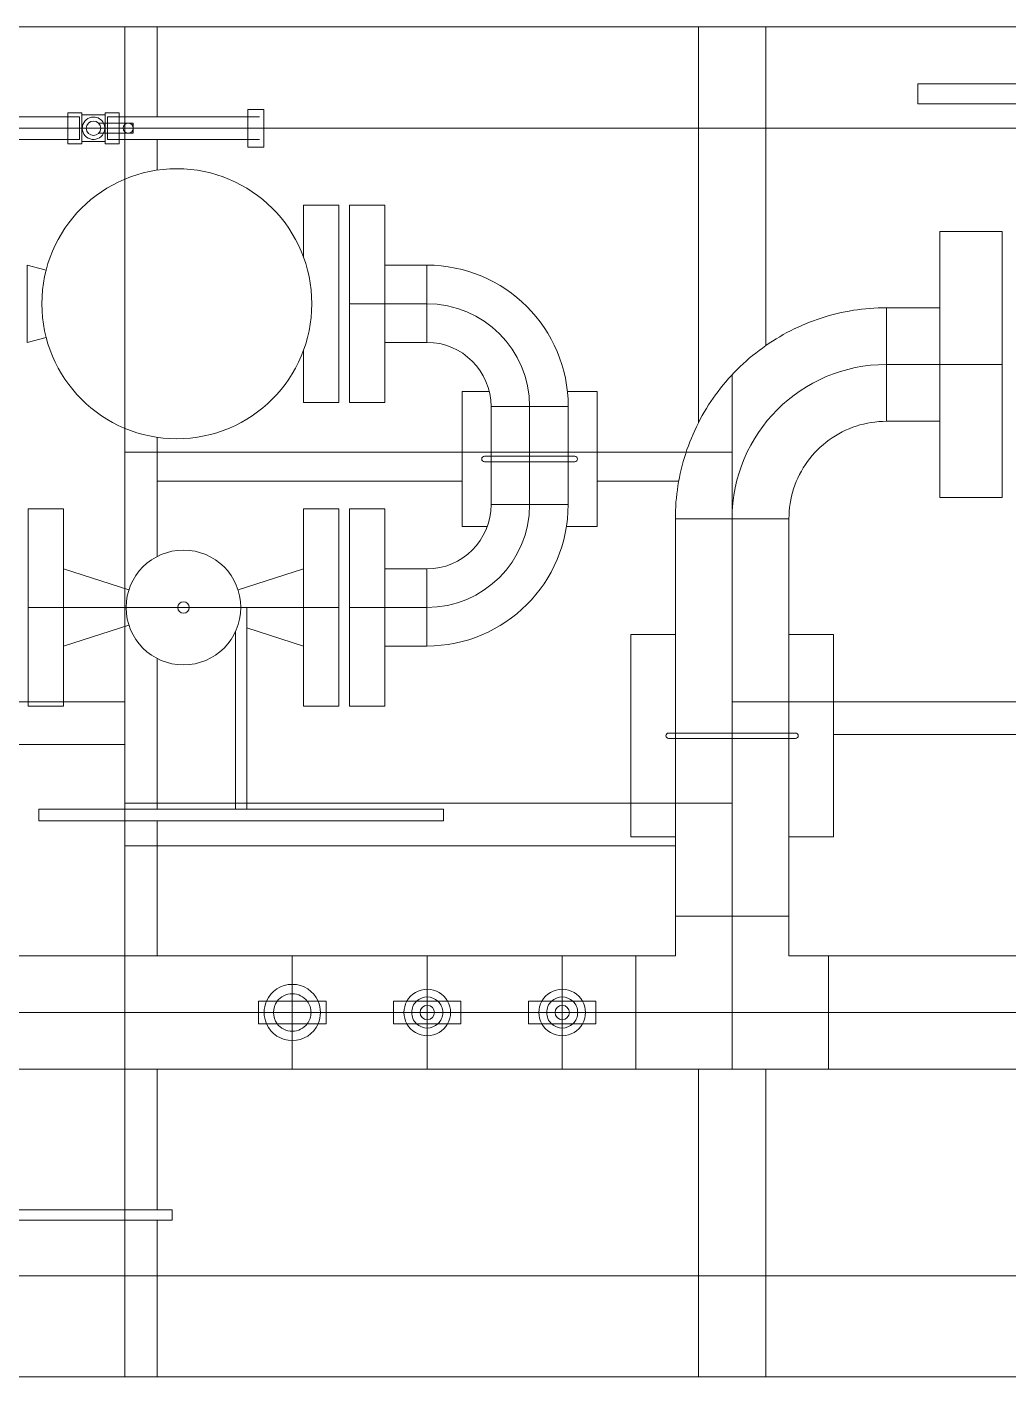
# Model space of a CAD drawing. Header units: inches. Extents: x -1128 to 651, y 96 to 845.
# Drawn here: x -1029.188 to -1027.876, y 692.569 to 694.374 of the extents above; entities that cross this region are included whole.
import ezdxf

# ---------------------------------------------------------------- set-up
doc = ezdxf.new("R2010")
doc.units = ezdxf.units.IN
doc.header["$MEASUREMENT"] = 0
doc.layers.add('EQUIPMENT LAYOUT-EMBED 1_DWG$0$DwgTemplate', color=7, linetype='Continuous')
doc.layers.add('Layout', color=6, linetype='Continuous', lineweight=18)

# ---------------------------------------------------------------- blocks, each defined once
blk = doc.blocks.new('A$C55974CAD')
at = {"layer": 'EQUIPMENT LAYOUT-EMBED 1_DWG$0$DwgTemplate', "color": 1, "lineweight": 0}
for p, q in [((15.6003, 0.2), (15.6003, 8.2)), ((17.6003, 7.31), (17.6003, 0.2)), ((16.5373, 6.2), (16.5373, 5.6)), ((15.7503, 3.664), (15.7503, 5.9938)), ((16.6003, 5.7592), (16.6003, 5.7432)), ((16.6003, 5.6908), (16.6003, 5.6)), ((15.6003, 5.6), (15.8328, 5.6)), ((15.6003, 5.552), (15.6003, 5.6)), ((15.8478, 5.6), (16.0561, 5.6)), ((16.2244, 5.6), (16.4243, 5.6)), ((16.3873, 5.6), (16.3873, 4.7841)), ((16.3873, 5.6), (16.4243, 5.6)), ((16.4413, 5.6), (16.4503, 5.6)), ((16.4413, 5.6), (16.7123, 5.6)), ((16.4503, 5.6), (16.4503, 5.4359)), ((16.6003, 5.6), (16.5373, 5.6)), ((16.7682, 5.6), (17.0058, 5.6)), ((17.3747, 5.6), (17.4336, 5.6)), ((17.467, 5.6), (17.6003, 5.6)), ((17.6003, 5.6), (17.6003, 5.552)), ((15.6003, 5.552), (15.8328, 5.552)), ((15.8478, 5.552), (16.0561, 5.552)), ((16.2244, 5.552), (16.4243, 5.552)), ((16.4413, 5.552), (16.6648, 5.552)), ((16.8158, 5.552), (16.9924, 5.552)), ((16.9273, 5.552), (16.9273, 5.1)), ((16.9703, 5.552), (16.9703, 5.1)), ((17.3881, 5.552), (17.4336, 5.552)), ((17.467, 5.552), (17.6003, 5.552)), ((16.4503, 5.4189), (16.4503, 4.85)), ((17.4503, 5.3936), (17.4503, 4.0898)), ((16.9273, 4.9), (16.9273, 4.7791)), ((16.9703, 4.9), (16.9703, 4.7682)), ((15.6003, 4.75), (16.0561, 4.75)), ((15.6003, 4.65), (15.6003, 4.75)), ((16.283, 4.75), (16.283, 4.75)), ((17.0137, 4.75), (17.6003, 4.75)), ((17.6003, 4.75), (17.6003, 4.65)), ((15.6003, 4.65), (16.0561, 4.65)), ((16.283, 4.65), (16.283, 4.65)), ((17.1284, 4.65), (17.6003, 4.65)), ((16.5523, 4.55), (16.5523, 3.2)), ((16.6003, 4.55), (16.6003, 3.2))]:
    blk.add_line(p, q, dxfattribs=at)
at = {"layer": 'EQUIPMENT LAYOUT-EMBED 1_DWG$0$DwgTemplate', "color": 7, "lineweight": 0}
for p, q in [((16.0561, 5.3517), (16.0561, 6.196)), ((16.1403, 6.196), (16.1403, 5.4017)), ((16.2244, 5.3517), (16.2244, 6.196)), ((15.8328, 5.5296), (15.8328, 5.9938)), ((15.8478, 5.5296), (15.8478, 5.9938)), ((17.4336, 5.6843), (17.4336, 5.8685)), ((17.467, 5.6843), (17.467, 5.8685)), ((17.4503, 5.8476), (17.4503, 5.6843)), ((16.7403, 5.7432), (16.5942, 5.7432)), ((16.5942, 5.6908), (16.5942, 5.7432)), ((16.7403, 5.2827), (16.7403, 5.7432)), ((16.8863, 5.7432), (16.7403, 5.7432)), ((16.8863, 5.6908), (16.8863, 5.7432)), ((16.4243, 5.4274), (16.4243, 5.7274)), ((16.4243, 5.7274), (16.4413, 5.7274)), ((16.4413, 5.4274), (16.4413, 5.7274)), ((16.7403, 5.6908), (16.5942, 5.6908)), ((16.7974, 5.6908), (16.6831, 5.6908)), ((16.7143, 5.5938), (16.6831, 5.6908)), ((16.8863, 5.6908), (16.7403, 5.6908)), ((16.7663, 5.5938), (16.7974, 5.6908)), ((17.4503, 5.6843), (17.4273, 5.6843)), ((17.4273, 5.6637), (17.4273, 5.6843)), ((17.4336, 5.6669), (17.4336, 5.6843)), ((17.4503, 5.6843), (17.4503, 5.6669)), ((17.4503, 5.6843), (17.4503, 5.6669)), ((17.4733, 5.6843), (17.4503, 5.6843)), ((17.467, 5.6669), (17.467, 5.6843)), ((17.4733, 5.6637), (17.4733, 5.6843)), ((17.4503, 5.6637), (17.4273, 5.6637)), ((17.4305, 5.6288), (17.4305, 5.6637)), ((17.4336, 5.6669), (17.467, 5.6669)), ((17.4503, 5.6669), (17.4503, 5.6637)), ((17.4503, 5.6637), (17.4503, 5.6569)), ((17.4733, 5.6637), (17.4503, 5.6637)), ((17.4701, 5.6288), (17.4701, 5.6637)), ((17.4503, 5.6569), (17.4503, 5.6288)), ((17.4273, 5.6288), (17.4428, 5.6288)), ((17.4273, 5.6288), (17.4273, 5.6081)), ((17.4428, 5.6288), (17.4305, 5.6288)), ((17.4336, 5.6256), (17.467, 5.6256)), ((17.4336, 5.6081), (17.4336, 5.6256)), ((17.4428, 5.5872), (17.4428, 5.6387)), ((17.4503, 5.6288), (17.4428, 5.6288)), ((17.4428, 5.6288), (17.4503, 5.6288)), ((17.4503, 5.6288), (17.4503, 5.6288)), ((17.4503, 5.6081), (17.4503, 5.6288)), ((17.4578, 5.6288), (17.4503, 5.6288)), ((17.4503, 5.6288), (17.4578, 5.6288)), ((17.4503, 5.6256), (17.4503, 5.5872)), ((17.4578, 5.5872), (17.4578, 5.6387)), ((17.4701, 5.6288), (17.4578, 5.6288)), ((17.4578, 5.6288), (17.4733, 5.6288)), ((17.467, 5.6081), (17.467, 5.6256)), ((17.4733, 5.6288), (17.4733, 5.6081)), ((17.4273, 5.6081), (17.4428, 5.6081)), ((17.4336, 5.4174), (17.4336, 5.6081)), ((17.4428, 5.6081), (17.4503, 5.6081)), ((17.4503, 5.6081), (17.4578, 5.6081)), ((17.4578, 5.6081), (17.4733, 5.6081)), ((17.467, 5.4174), (17.467, 5.6081)), ((17.4503, 5.5872), (17.4428, 5.5872)), ((17.4503, 5.5872), (17.4503, 5.4174)), ((17.4578, 5.5872), (17.4503, 5.5872)), ((15.8403, 5.5296), (15.8328, 5.5296)), ((15.8478, 5.5296), (15.8403, 5.5296)), ((16.4243, 5.1274), (16.4243, 5.4274)), ((16.4413, 5.4359), (16.7043, 5.4359)), ((16.4413, 5.1274), (16.4413, 5.4274)), ((16.7403, 5.4274), (16.7403, 5.4279)), ((16.7403, 5.4189), (16.7403, 5.4274)), ((16.7663, 5.432), (16.7974, 5.3351)), ((16.1403, 5.4017), (16.1403, 5.3517)), ((16.4413, 5.4189), (16.7403, 5.4189)), ((16.7101, 5.4189), (16.6831, 5.3351)), ((17.4503, 5.4174), (17.4225, 5.4174)), ((17.4225, 5.3936), (17.4225, 5.4174)), ((17.4336, 5.4), (17.4336, 5.4174)), ((17.4503, 5.4174), (17.4503, 5.4)), ((17.4781, 5.4174), (17.4503, 5.4174)), ((17.4503, 5.4174), (17.4503, 5.4)), ((17.467, 5.4), (17.467, 5.4174)), ((17.4781, 5.3936), (17.4781, 5.4174)), ((17.4503, 5.3936), (17.4225, 5.3936)), ((17.4503, 5.4), (17.4503, 5.3936)), ((17.4781, 5.3936), (17.4503, 5.3936)), ((16.2244, 5.3517), (16.0561, 5.3517)), ((16.0561, 5.1517), (16.0561, 5.3517)), ((16.1403, 5.3517), (16.1403, 5.3017)), ((16.1403, 5.3517), (16.1403, 5.3517)), ((16.1403, 5.3517), (16.1403, 5.3517)), ((16.2244, 5.1517), (16.2244, 5.3517)), ((16.5942, 5.3351), (16.7403, 5.3351)), ((16.5942, 5.3351), (16.5942, 5.2827)), ((16.6831, 5.3351), (16.7403, 5.3351)), ((16.7403, 5.3351), (16.7974, 5.3351)), ((16.7403, 5.3351), (16.8863, 5.3351)), ((16.8863, 5.3351), (16.8863, 5.2827)), ((16.1403, 5.3017), (16.1403, 5.2017)), ((16.5942, 5.2827), (16.7403, 5.2827)), ((16.7403, 5.2827), (16.8863, 5.2827)), ((16.7403, 5.2667), (16.5942, 5.2667)), ((16.5942, 5.2143), (16.5942, 5.2667)), ((16.7403, 5.1524), (16.7403, 5.2667)), ((16.8863, 5.2667), (16.7403, 5.2667)), ((16.8863, 5.2143), (16.8863, 5.2667)), ((17.1903, 5.2667), (17.0442, 5.2667)), ((17.0442, 5.2143), (17.0442, 5.2667)), ((17.1903, 5.2667), (17.1903, 5.1524)), ((17.3363, 5.2667), (17.1903, 5.2667)), ((17.3363, 5.2143), (17.3363, 5.2667)), ((16.1403, 5.2017), (16.1403, 5.1517)), ((16.7403, 5.2143), (16.5942, 5.2143)), ((16.6831, 5.1524), (16.6831, 5.2143)), ((16.8863, 5.2143), (16.7403, 5.2143)), ((16.7974, 5.1524), (16.7974, 5.2143)), ((17.1903, 5.2143), (17.0442, 5.2143)), ((17.1331, 5.1524), (17.1331, 5.2143)), ((17.3363, 5.2143), (17.1903, 5.2143)), ((17.2474, 5.1524), (17.2474, 5.2143)), ((16.2244, 5.1517), (16.0561, 5.1517)), ((16.0561, 4.9517), (16.0561, 5.1517)), ((16.1403, 5.1517), (16.1403, 5.1017)), ((16.1403, 5.1517), (16.1403, 5.1517)), ((16.1403, 5.1517), (16.1403, 5.1517)), ((16.2244, 4.9517), (16.2244, 5.1517)), ((16.7974, 5.1524), (16.6831, 5.1524)), ((16.7403, 5.1524), (16.6831, 5.1524)), ((16.7403, 5.1524), (16.7403, 5.1524)), ((16.7403, 5.1524), (16.7403, 5.1524)), ((16.7974, 5.1524), (16.7403, 5.1524)), ((17.1903, 5.1524), (17.1331, 5.1524)), ((17.1331, 5.1524), (17.2474, 5.1524)), ((17.2474, 5.1524), (17.1903, 5.1524)), ((17.1903, 5.1524), (17.1903, 5.1524)), ((17.1903, 5.1524), (17.1903, 5.1524)), ((16.4243, 5.1274), (16.4413, 5.1274)), ((16.1403, 5.1017), (16.1403, 5.0017)), ((16.8927, 4.9428), (16.8927, 5.0571)), ((16.9563, 5.0571), (16.8927, 5.0571)), ((16.8927, 5.0571), (16.8927, 4.9428)), ((16.9643, 5.0571), (16.9563, 5.0571)), ((17.0379, 5.0571), (16.9643, 5.0571)), ((17.0379, 4.9428), (17.0379, 5.0571)), ((17.0379, 5.0571), (17.0379, 4.9428)), ((16.1403, 5.0017), (16.1403, 4.9517)), ((16.8927, 5), (16.8926, 5)), ((16.8927, 5), (16.9563, 5)), ((16.8927, 5), (16.8927, 5)), ((16.9563, 5), (16.9643, 5)), ((16.9643, 5), (17.0379, 5)), ((17.0379, 5), (17.0379, 5)), ((17.0379, 5), (17.0379, 5)), ((16.2244, 4.9517), (16.0561, 4.9517)), ((16.0561, 4.8427), (16.0561, 4.9517)), ((16.1403, 4.9517), (16.1403, 4.9017)), ((16.1403, 4.9517), (16.1403, 4.9517)), ((16.1403, 4.9517), (16.1403, 4.9517)), ((16.2244, 4.8427), (16.2244, 4.9517)), ((16.9563, 4.9428), (16.8927, 4.9428)), ((16.9643, 4.9428), (16.9563, 4.9428)), ((17.0379, 4.9428), (16.9643, 4.9428)), ((16.1403, 4.9017), (16.1403, 4.8427)), ((16.0561, 4.8427), (16.1403, 4.8427)), ((16.2244, 4.8427), (16.0561, 4.8427)), ((16.0561, 4.5572), (16.0561, 4.8427)), ((16.1403, 4.8427), (16.2244, 4.8427)), ((16.1403, 4.8427), (16.1403, 4.5572)), ((16.1403, 4.8427), (16.1403, 4.8427)), ((16.2244, 4.7841), (16.2244, 4.8427)), ((16.2244, 4.7841), (16.283, 4.7841)), ((16.283, 4.7841), (16.283, 4.6158)), ((16.283, 4.7841), (16.5463, 4.7841)), ((16.283, 4.6158), (16.283, 4.7841)), ((16.5463, 4.7841), (16.5543, 4.7841)), ((16.5543, 4.7841), (16.8717, 4.7841)), ((16.8717, 4.7841), (16.8717, 4.6158)), ((16.8717, 4.6158), (16.8717, 4.7841)), ((16.283, 4.7), (16.1403, 4.7)), ((16.5463, 4.7), (16.283, 4.7)), ((16.283, 4.7), (16.283, 4.7)), ((16.5543, 4.7), (16.5463, 4.7)), ((16.8717, 4.7), (16.5543, 4.7)), ((16.8717, 4.7), (16.8717, 4.7)), ((16.8717, 4.7), (16.8717, 4.7)), ((16.2244, 4.5572), (16.2244, 4.6158)), ((16.2244, 4.6158), (16.283, 4.6158)), ((16.283, 4.6158), (16.5463, 4.6158)), ((16.5463, 4.6158), (16.5543, 4.6158)), ((16.5543, 4.6158), (16.8717, 4.6158)), ((16.2244, 4.5572), (16.0561, 4.5572)), ((16.0561, 4.5572), (16.2244, 4.5572)), ((16.0561, 3.8779), (16.0561, 4.5572)), ((16.1403, 4.5572), (16.1403, 4.5572)), ((16.1403, 4.5572), (16.1403, 4.5572)), ((16.1403, 4.5572), (16.1403, 3.8968)), ((16.2244, 3.8779), (16.2244, 4.5572)), ((17.0161, 4.4714), (17.1844, 4.4714)), ((17.0161, 4.4714), (17.1003, 4.4714)), ((17.0161, 4.4714), (17.0161, 4.392)), ((17.1003, 4.4714), (17.1003, 4.4714)), ((17.1003, 4.4714), (17.1003, 4.4714)), ((17.1003, 4.2999), (17.1003, 4.4714)), ((17.1003, 4.4714), (17.1844, 4.4714)), ((17.1844, 4.4714), (17.1844, 4.392)), ((17.4863, 4.4248), (17.4863, 4.0748)), ((17.5163, 4.4248), (17.4863, 4.4248)), ((17.5163, 4.4248), (17.5163, 4.0748)), ((16.9034, 4.392), (17.1003, 4.392)), ((16.9034, 4.392), (16.9034, 4.2999)), ((17.1003, 4.392), (17.2971, 4.392)), ((17.2971, 4.392), (17.2971, 4.2999)), ((16.9034, 4.2999), (17.1003, 4.2999)), ((17.1003, 4.2999), (17.2971, 4.2999))]:
    blk.add_line(p, q, dxfattribs=at)
at = {"layer": 'EQUIPMENT LAYOUT-EMBED 1_DWG$0$DwgTemplate', "color": 9, "lineweight": 0}
for p, q in [((16.6003, 5.7432), (16.6003, 5.6908)), ((15.8328, 5.6), (15.8478, 5.6)), ((16.0561, 5.6), (16.2244, 5.6)), ((16.4243, 5.6), (16.4413, 5.6)), ((16.7123, 5.6), (16.7682, 5.6)), ((16.9703, 5.6), (16.9703, 5.552)), ((17.0058, 5.6), (17.3747, 5.6)), ((17.4336, 5.6), (17.467, 5.6)), ((16.4503, 5.4359), (16.4503, 5.4189)), ((16.9703, 5.1), (16.9703, 4.9)), ((16.4503, 4.85), (16.4503, 4.7)), ((16.9703, 4.7682), (16.9703, 4.7)), ((16.0561, 4.7), (16.1403, 4.7)), ((16.6003, 4.7), (16.6003, 4.55)), ((16.8717, 4.7), (17.0851, 4.7))]:
    blk.add_line(p, q, dxfattribs=at)
at = {"layer": 'EQUIPMENT LAYOUT-EMBED 1_DWG$0$DwgTemplate', "color": 5, "lineweight": 0}
for p, q in [((17.1903, 5.7447), (17.1331, 5.7447)), ((17.1404, 5.7164), (17.1331, 5.7447)), ((17.2474, 5.7447), (17.1903, 5.7447)), ((17.2401, 5.7164), (17.2474, 5.7447)), ((16.1236, 5.4017), (16.1236, 5.3517)), ((16.1569, 5.4017), (16.1236, 5.4017)), ((16.1569, 5.4017), (16.1569, 5.3517)), ((16.1236, 5.3517), (16.1236, 5.3017)), ((16.1569, 5.3517), (16.1569, 5.3017)), ((17.0442, 5.3351), (17.121, 5.3351)), ((17.0442, 5.3351), (17.0442, 5.2827)), ((17.2595, 5.3351), (17.3363, 5.3351)), ((17.3363, 5.3351), (17.3363, 5.2827)), ((16.1569, 5.3017), (16.1236, 5.3017)), ((17.0442, 5.2827), (17.1903, 5.2827)), ((17.1903, 5.2827), (17.3363, 5.2827)), ((16.1236, 5.2017), (16.1236, 5.1517)), ((16.1569, 5.2017), (16.1236, 5.2017)), ((16.1569, 5.2017), (16.1569, 5.1517)), ((16.1236, 5.1517), (16.1236, 5.1017)), ((16.1569, 5.1517), (16.1569, 5.1017)), ((16.1569, 5.1017), (16.1236, 5.1017)), ((16.1236, 5.0017), (16.1236, 4.9517)), ((16.1569, 5.0017), (16.1236, 5.0017)), ((16.1569, 5.0017), (16.1569, 4.9517)), ((16.1236, 4.9517), (16.1236, 4.9017)), ((16.1569, 4.9517), (16.1569, 4.9017)), ((16.1569, 4.9017), (16.1236, 4.9017))]:
    blk.add_line(p, q, dxfattribs=at)
at = {"layer": 'EQUIPMENT LAYOUT-EMBED 1_DWG$0$DwgTemplate', "color": 3, "lineweight": 0}
for p, q in [((17.0603, 5.1), (16.8603, 5.1)), ((16.8603, 5.0628), (16.8603, 5.1)), ((17.0603, 5.0598), (17.0603, 5.1)), ((16.9563, 4.933), (16.9563, 5.067)), ((16.9643, 5.067), (16.9643, 4.933)), ((16.8603, 4.9), (16.8603, 4.9453)), ((17.0603, 4.9), (17.0603, 4.944)), ((17.0603, 4.9), (16.8603, 4.9)), ((16.7003, 4.85), (16.4003, 4.85)), ((16.4003, 4.7841), (16.4003, 4.85)), ((16.7003, 4.7841), (16.7003, 4.85)), ((16.5463, 4.606), (16.5463, 4.794)), ((16.5543, 4.794), (16.5543, 4.606)), ((16.4003, 4.55), (16.4003, 4.6158)), ((16.7003, 4.55), (16.7003, 4.6158)), ((16.7003, 4.55), (16.4003, 4.55))]:
    blk.add_line(p, q, dxfattribs=at)
at = {"layer": 'EQUIPMENT LAYOUT-EMBED 1_DWG$0$DwgTemplate', "color": 5, "lineweight": 0}
blk.add_circle((17.1903, 5.5227), 0.2, dxfattribs=at)
at = {"layer": 'EQUIPMENT LAYOUT-EMBED 1_DWG$0$DwgTemplate', "color": 7, "lineweight": 0}
for centre, radius in [((17.4503, 5.6462), 0.0107), ((17.4503, 5.5947), 0.0075), ((16.7403, 5.5129), 0.085), ((16.7403, 5.5129), 0.0085), ((16.1403, 5.1517), 0.0107), ((16.1403, 4.9517), 0.0107)]:
    blk.add_circle(centre, radius, dxfattribs=at)
for centre, radius, start, end in [((17.4503, 5.6462), 0.0166, 0, 243.2048), ((17.4503, 5.6462), 0.0166, 296.7952, 0), ((17.4503, 5.6462), 0.0166, 243.2048, 296.7952), ((16.1403, 5.3517), 0.0417, 113.5215, 246.4785), ((16.1403, 5.3517), 0.0417, 66.4785, 113.5215), ((16.1403, 5.3517), 0.0417, 293.5215, 66.4785), ((16.1403, 5.3517), 0.0278, 126.7726, 233.2274), ((16.1403, 5.3517), 0.0278, 53.2274, 126.7726), ((16.1403, 5.3517), 0.0278, 306.7726, 53.2274), ((16.1403, 5.3517), 0.0278, 233.2274, 270), ((16.1403, 5.3517), 0.0278, 270, 306.7726), ((16.1403, 5.3517), 0.0417, 246.4785, 270), ((16.1403, 5.3517), 0.0417, 270, 293.5215), ((16.1403, 5.1517), 0.0345, 118.8738, 241.1262), ((16.1403, 5.1517), 0.0345, 61.1262, 118.8738), ((16.1403, 5.1517), 0.0345, 298.8738, 61.1262), ((16.1403, 5.1517), 0.023, 136.4125, 223.5875), ((16.1403, 5.1517), 0.023, 43.5875, 136.4125), ((16.1403, 5.1517), 0.023, 316.4125, 43.5875), ((16.8927, 5.1524), 0.2095, 180, 270), ((16.8927, 5.1524), 0.1524, 180, 270), ((16.8927, 5.1524), 0.0953, 180, 270), ((17.0379, 5.1524), 0.1524, 270, 0), ((17.0379, 5.1524), 0.2096, 270, 0), ((17.0379, 5.1524), 0.0952, 270, 0), ((16.1403, 5.1517), 0.023, 223.5875, 270), ((16.1403, 5.1517), 0.0345, 241.1262, 270), ((16.1403, 5.1517), 0.023, 270, 316.4125), ((16.1403, 5.1517), 0.0345, 270, 298.8738), ((16.1403, 4.9517), 0.0345, 118.8738, 241.1262), ((16.1403, 4.9517), 0.0345, 61.1262, 118.8738), ((16.1403, 4.9517), 0.0345, 298.8738, 61.1262), ((16.1403, 4.9517), 0.023, 136.4125, 223.5875), ((16.1403, 4.9517), 0.023, 43.5875, 136.4125), ((16.1403, 4.9517), 0.023, 316.4125, 43.5875), ((16.1403, 4.9517), 0.023, 223.5875, 270), ((16.1403, 4.9517), 0.0345, 241.1262, 270), ((16.1403, 4.9517), 0.023, 270, 316.4125), ((16.1403, 4.9517), 0.0345, 270, 298.8738), ((16.8717, 4.4714), 0.2286, 0, 90)]:
    blk.add_arc(centre, radius, start, end, dxfattribs=at)
at = {"layer": 'EQUIPMENT LAYOUT-EMBED 1_DWG$0$DwgTemplate', "color": 3, "lineweight": 0}
for centre, start, end in [((16.9603, 5.067), 0, 180), ((16.9603, 4.933), 180, 0), ((16.5503, 4.794), 0, 180), ((16.5503, 4.606), 180, 0)]:
    blk.add_arc(centre, 0.004, start, end, dxfattribs=at)
at = {"layer": 'EQUIPMENT LAYOUT-EMBED 1_DWG$0$DwgTemplate', "color": 7, "lineweight": 0}
for points in [[(16.9683, 4.7688), (16.9372, 4.7789), (16.9044, 4.7841), (16.8717, 4.7841)], [(17.0555, 4.7244), (17.029, 4.7436), (16.9995, 4.7587), (16.9683, 4.7688)], [(16.9163, 4.6088), (16.9019, 4.6134), (16.8868, 4.6158), (16.8717, 4.6158)], [(16.9566, 4.5882), (16.9443, 4.5971), (16.9307, 4.6041), (16.9163, 4.6088)], [(16.9885, 4.5563), (16.9796, 4.5685), (16.9688, 4.5794), (16.9566, 4.5882)], [(17.1844, 4.4714), (17.1844, 4.5041), (17.1792, 4.5369), (17.1691, 4.568)], [(17.0091, 4.516), (17.0044, 4.5304), (16.9974, 4.544), (16.9885, 4.5563)], [(17.0161, 4.4714), (17.0161, 4.4865), (17.0137, 4.5016), (17.0091, 4.516)]]:
    blk.add_open_spline(points, degree=3, dxfattribs=at)
blk.add_open_spline([(17.1691, 4.568), (17.159, 4.5992), (17.1439, 4.6287), (17.1247, 4.6552), (17.1054, 4.6817), (17.082, 4.7051), (17.0555, 4.7244)], degree=3, knots=[5.0265482, 5.0265482, 5.0265482, 5.0265482, 5.3407075, 5.3407075, 5.3407075, 5.6548668, 5.6548668, 5.6548668, 5.6548668], dxfattribs=at)

msp = doc.modelspace()

# ---------------------------------------------------------------- block references
at = {"layer": 'Layout', "xscale": 0.9025, "yscale": 0.9025, "zscale": 0.9025, "rotation": 90}
msp.add_blockref('A$C55974CAD', (-1024.0033, 678.4893), dxfattribs=at)

doc.saveas('drawing.dxf')
